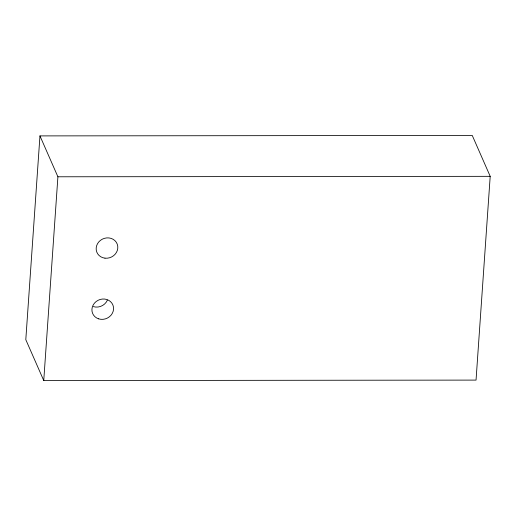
<?xml version="1.0" encoding="UTF-8"?>
<svg xmlns="http://www.w3.org/2000/svg" width="516" height="516" viewBox="0 0 516 516"><rect width="100%" height="100%" fill="white"/><g stroke="black" fill="none" stroke-linecap="round" stroke-linejoin="round"><path stroke-width="0.77" d="M39.958 135.901L25.8 339.67L43.75 380.556L476.042 380.099L490.2 176.33L472.25 135.444L39.958 135.901L57.908 176.788L43.75 380.556M57.908 176.788L490.2 176.33M107.399 300.099A10.978 10.03 -23.7 0 1 93.293 306.594M104.98 258.168A10.978 10.03 -23.7 0 0 117.209 244.049A10.978 10.03 -23.7 0 0 98.775 241.94A10.978 10.03 -23.7 0 0 104.98 258.168M98.679 318.862A10.978 10.03 -23.7 0 0 113.468 307.097A10.978 10.03 -23.7 0 0 96.079 301.583A10.978 10.03 -23.7 0 0 98.679 318.862"/></g></svg>
